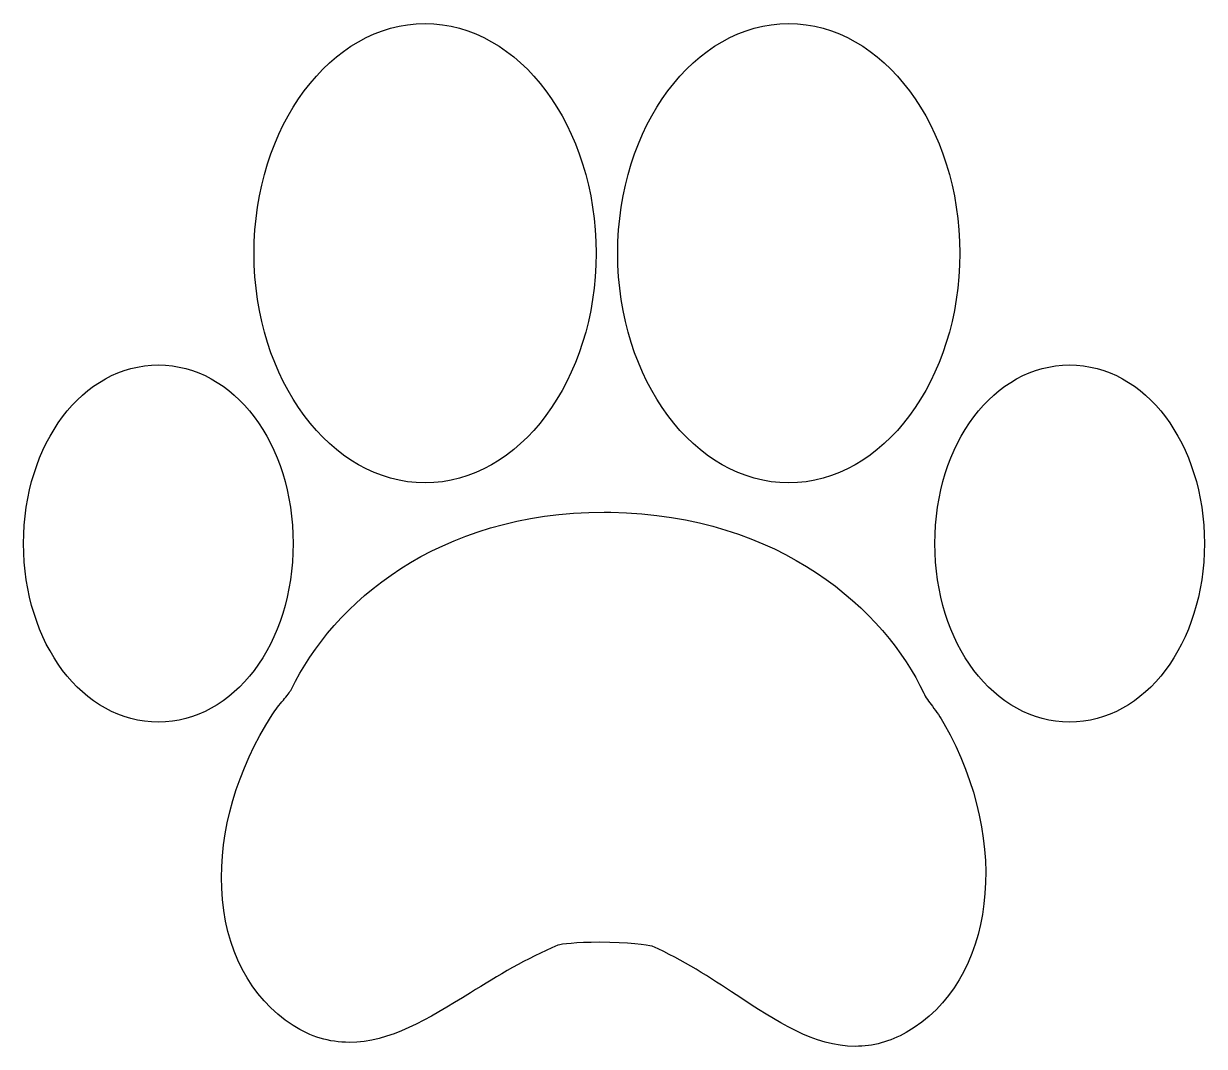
# Model space of a CAD drawing. Header units: centimetres. Extents: x -5.2 to 5.2, y -4.5 to 4.5.
import ezdxf

# ---------------------------------------------------------------- set-up
doc = ezdxf.new("R2010")
doc.units = ezdxf.units.CM
doc.header["$MEASUREMENT"] = 0
doc.layers.add('Layer 1', color=7, linetype='Continuous')

msp = doc.modelspace()

# ---------------------------------------------------------------- linework, layer by layer
at = {"layer": 'Layer 1'}
for points, knots in [([(-1.65161, 0.45518), (-0.82712, 0.45518), (-0.1565, 1.35513), (-0.1565, 2.46162), (-0.1565, 2.46162), (-0.1565, 3.56803), (-0.82714, 4.46825), (-1.65161, 4.46825), (-1.65161, 4.46825), (-2.47587, 4.46825), (-3.14656, 3.56806), (-3.14656, 2.46162), (-3.14656, 2.46162), (-3.14656, 1.35513), (-2.47587, 0.45518), (-1.65161, 0.45518)], [0, 0, 0, 0, 0.2, 0.2, 0.2, 0.2, 0.4, 0.4, 0.4, 0.4, 0.6, 0.6, 0.6, 0.6, 1, 1, 1, 1]), ([(1.52752, 0.45518), (2.35162, 0.45518), (3.02239, 1.35513), (3.02239, 2.46162), (3.02239, 2.46162), (3.02239, 3.56803), (2.35162, 4.46825), (1.52752, 4.46825), (1.52752, 4.46825), (0.70295, 4.46825), (0.03233, 3.56806), (0.03233, 2.46162), (0.03233, 2.46162), (0.03233, 1.35513), (0.70294, 0.45518), (1.52752, 0.45518)], [0, 0, 0, 0, 0.2, 0.2, 0.2, 0.2, 0.4, 0.4, 0.4, 0.4, 0.6, 0.6, 0.6, 0.6, 1, 1, 1, 1]), ([(-2.80498, -0.07468), (-2.80498, 0.80016), (-3.32245, 1.48549), (-3.98296, 1.48549), (-3.98296, 1.48549), (-4.64349, 1.48549), (-5.16104, 0.80017), (-5.16104, -0.07468), (-5.16104, -0.07468), (-5.16104, -0.94915), (-4.64349, -1.63453), (-3.98296, -1.63453), (-3.98296, -1.63453), (-3.32243, -1.63453), (-2.80498, -0.94915), (-2.80498, -0.07468)], [0, 0, 0, 0, 0.2, 0.2, 0.2, 0.2, 0.4, 0.4, 0.4, 0.4, 0.6, 0.6, 0.6, 0.6, 1, 1, 1, 1]), ([(3.98283, 1.48549), (3.32203, 1.48549), (2.80488, 0.80019), (2.80488, -0.07468), (2.80488, -0.07468), (2.80488, -0.94915), (3.32235, -1.63453), (3.98283, -1.63453), (3.98283, -1.63453), (4.64326, -1.63453), (5.16105, -0.94915), (5.16105, -0.07468), (5.16105, -0.07468), (5.16104, 0.80017), (4.64357, 1.48549), (3.98283, 1.48549)], [0, 0, 0, 0, 0.2, 0.2, 0.2, 0.2, 0.4, 0.4, 0.4, 0.4, 0.6, 0.6, 0.6, 0.6, 1, 1, 1, 1]), ([(2.78297, -1.49663), (2.7523, -1.45485), (2.72291, -1.41546), (2.70719, -1.38159), (2.70719, -1.38159), (2.37289, -0.666), (1.4565, 0.17763), (-0.02813, 0.19861), (-0.02813, 0.19861), (-0.02813, 0.19861), (-0.08525, 0.19893), (-0.08525, 0.19893), (-0.08525, 0.19893), (-1.54707, 0.19893), (-2.45663, -0.60003), (-2.82054, -1.34806), (-2.82054, -1.34806), (-2.83311, -1.37365), (-2.86076, -1.40685), (-2.89005, -1.44196), (-2.89005, -1.44196), (-2.92471, -1.4831), (-2.959, -1.5252), (-2.98832, -1.57094), (-2.98832, -1.57094), (-3.29574, -2.04917), (-3.45248, -2.58763), (-3.42935, -3.08698), (-3.42935, -3.08698), (-3.40511, -3.61713), (-3.18316, -4.04295), (-2.80544, -4.28586), (-2.80544, -4.28586), (-2.65283, -4.38389), (-2.48815, -4.43329), (-2.31538, -4.43329), (-2.31538, -4.43329), (-1.95912, -4.43329), (-1.63294, -4.23263), (-1.25496, -4.00022), (-1.25496, -4.00022), (-1.01464, -3.85211), (-0.76641, -3.69928), (-0.49068, -3.5849), (-0.49068, -3.5849), (-0.45978, -3.57471), (-0.33315, -3.55916), (-0.12606, -3.55916), (-0.12606, -3.55916), (0.12019, -3.55916), (0.29704, -3.58107), (0.33482, -3.59411), (0.33482, -3.59411), (0.60398, -3.71293), (0.84036, -3.8688), (1.06899, -4.01924), (1.06899, -4.01924), (1.41948, -4.25025), (1.75042, -4.46824), (2.10949, -4.46824), (2.10949, -4.46824), (2.26358, -4.46824), (2.41294, -4.42757), (2.55386, -4.34751), (2.55386, -4.34751), (3.33126, -3.90584), (3.47935, -2.69408), (2.88417, -1.64643), (2.88417, -1.64643), (2.8543, -1.59386), (2.81871, -1.54478), (2.78297, -1.49663)], [0, 0, 0, 0, 0.05263158, 0.05263158, 0.05263158, 0.05263158, 0.10526316, 0.10526316, 0.10526316, 0.10526316, 0.15789474, 0.15789474, 0.15789474, 0.15789474, 0.21052632, 0.21052632, 0.21052632, 0.21052632, 0.26315789, 0.26315789, 0.26315789, 0.26315789, 0.31578947, 0.31578947, 0.31578947, 0.31578947, 0.36842105, 0.36842105, 0.36842105, 0.36842105, 0.42105263, 0.42105263, 0.42105263, 0.42105263, 0.47368421, 0.47368421, 0.47368421, 0.47368421, 0.52631579, 0.52631579, 0.52631579, 0.52631579, 0.57894737, 0.57894737, 0.57894737, 0.57894737, 0.63157895, 0.63157895, 0.63157895, 0.63157895, 0.68421053, 0.68421053, 0.68421053, 0.68421053, 0.73684211, 0.73684211, 0.73684211, 0.73684211, 0.78947368, 0.78947368, 0.78947368, 0.78947368, 0.84210526, 0.84210526, 0.84210526, 0.84210526, 0.89473684, 0.89473684, 0.89473684, 0.89473684, 1, 1, 1, 1])]:
    msp.add_open_spline(points, degree=3, knots=knots, dxfattribs=at)

doc.saveas('drawing.dxf')
